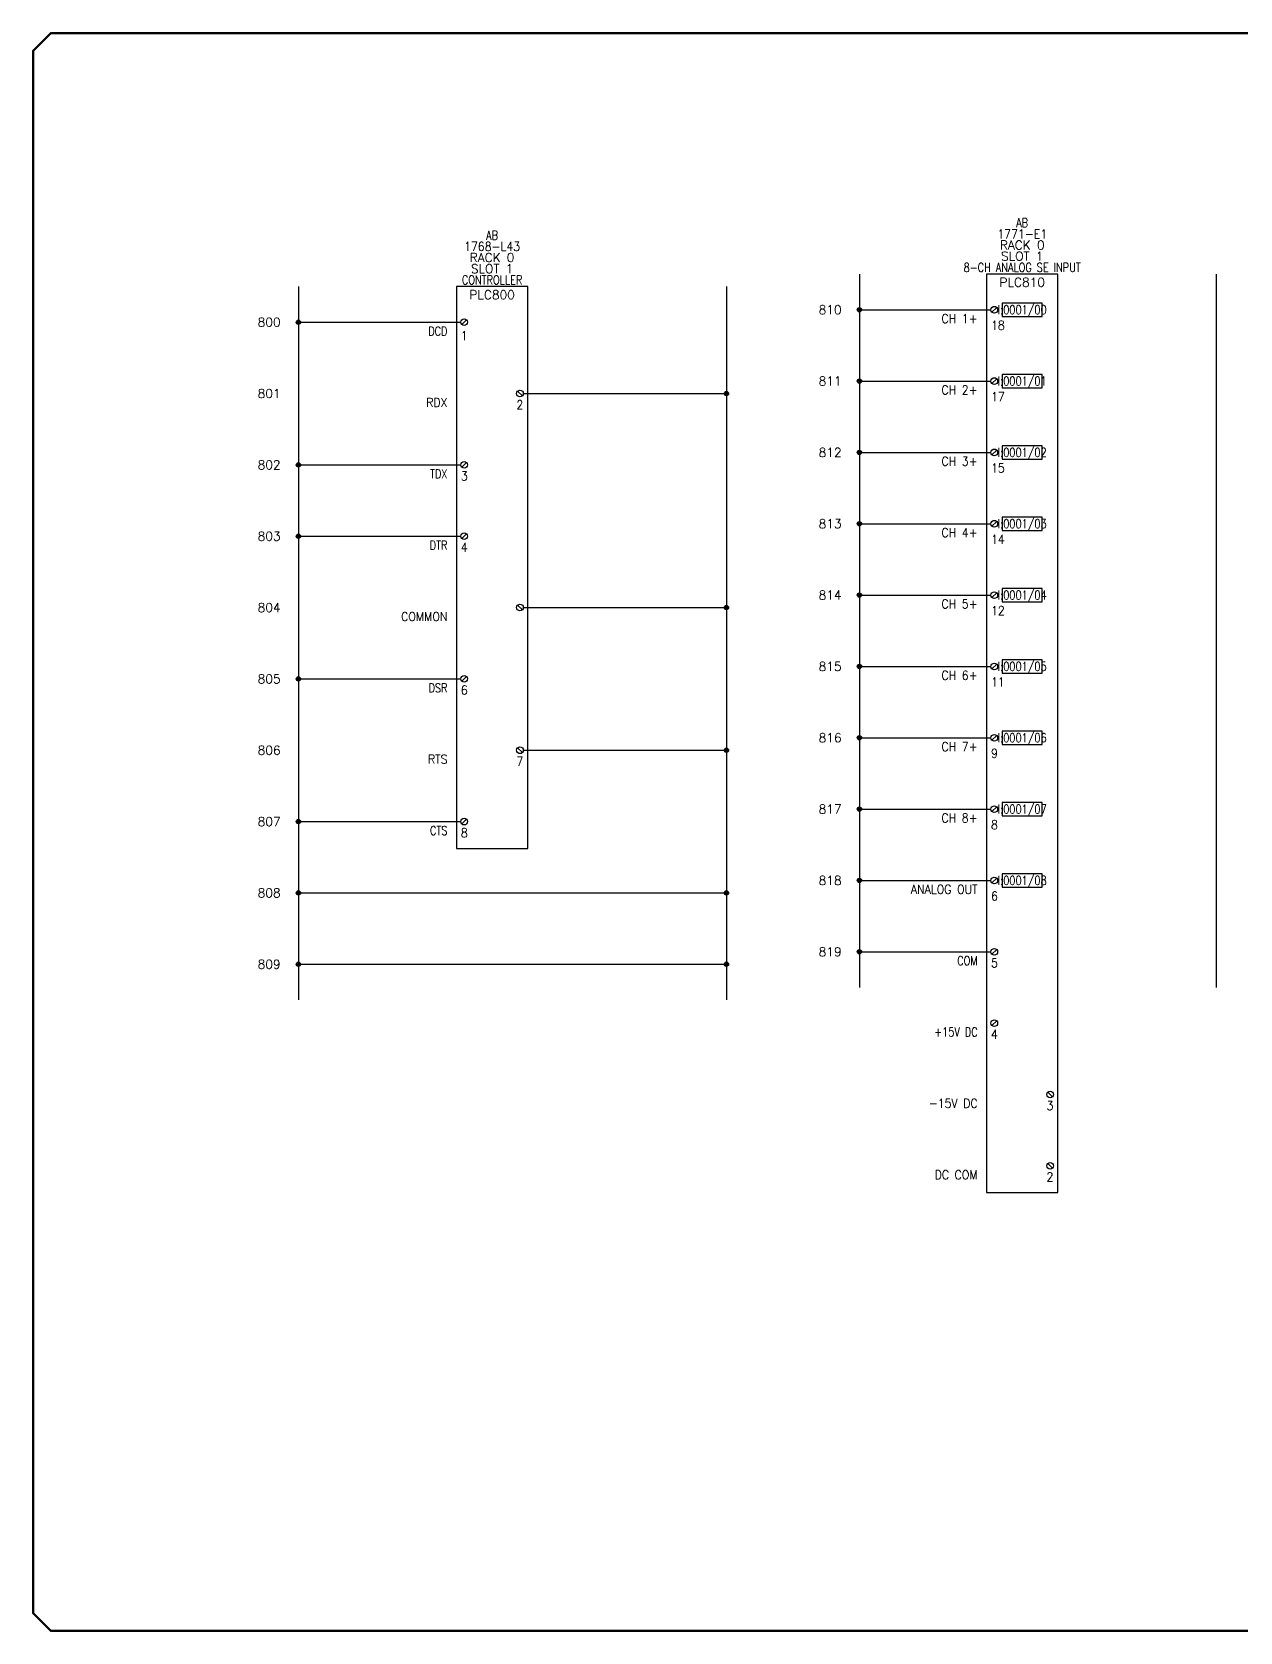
# Model space of a CAD drawing. Header units: inches. Extents: x 0 to 33.5, y -12.4 to 22.4.
# Drawn here: x 0.02 to 16.95, y 0.02 to 22.44 of the extents above; entities that cross this region are included whole.
import ezdxf
from ezdxf.enums import TextEntityAlignment as Align

# ---------------------------------------------------------------- set-up
doc = ezdxf.new("R2010")
doc.units = ezdxf.units.IN
doc.header["$MEASUREMENT"] = 0
for name, color, linetype in [('DESC', 150, 'Continuous'), ('LAYER_1', 160, 'Continuous'), ('MISC', 7, 'Continuous'), ('SYMS', 7, 'Continuous'), ('TAGS', 150, 'Continuous'), ('TERMS', 123, 'Continuous'), ('TITLE', 7, 'Continuous'), ('WIRES', 7, 'Continuous')]:
    doc.layers.add(name, color=color, linetype=linetype)
doc.styles.add('ITALIC', font='ITALIC')
doc.styles.add('SIMPLEX', font='SIMPLEX')
doc.styles.add('WD', font='romans.shx')

# ---------------------------------------------------------------- blocks, each defined once
blk = doc.blocks.new('AI9-BLK2')
at = {"layer": 'LAYER_1', "color": 7}
blk.add_circle((0, 0), 2.03, dxfattribs=at)
blk.add_open_spline([(1.73, 0), (1.73, -1.02), (0.99, -1.75), (-0.01, -1.75), (-0.99, -1.75), (-1.73, -1.02), (-1.73, 0), (-1.73, 1.01), (-0.99, 1.75), (-0.01, 1.75), (0.99, 1.75), (1.73, 1.01), (1.73, 0)], degree=3, knots=[0, 0, 0, 0, 1, 1, 1, 2, 2, 2, 3, 3, 3, 4, 4, 4, 4], dxfattribs=at)
blk = doc.blocks.new('AI9-BLK1')
at = {"layer": 'LAYER_1', "color": 7}
for points, knots in [([(0.67, -1.05), (0.67, -1.05), (0.18, -0.36), (0.18, -0.36), (0.09, -0.24), (0.03, -0.15), (-0.06, -0.08), (0.29, -0.04), (0.5, 0.15), (0.5, 0.46), (0.5, 0.77), (0.28, 1.05), (-0.15, 1.05), (-0.15, 1.05), (-0.84, 1.05), (-0.84, 1.05), (-0.84, 1.05), (-0.84, -1.05), (-0.84, -1.05), (-0.84, -1.05), (-0.54, -1.05), (-0.54, -1.05), (-0.54, -1.05), (-0.54, -0.11), (-0.54, -0.11), (-0.37, -0.11), (-0.31, -0.16), (-0.2, -0.31), (-0.2, -0.31), (0.3, -1.05), (0.3, -1.05), (0.3, -1.05), (0.67, -1.05), (0.67, -1.05)], [0, 0, 0, 0, 1, 1, 1, 2, 2, 2, 3, 3, 3, 4, 4, 4, 5, 5, 5, 6, 6, 6, 7, 7, 7, 8, 8, 8, 9, 9, 9, 10, 10, 10, 11, 11, 11, 11]), ([(0.17, 0.46), (0.17, 0.16), (-0.08, 0.13), (-0.32, 0.13), (-0.32, 0.13), (-0.54, 0.13), (-0.54, 0.13), (-0.54, 0.13), (-0.54, 0.79), (-0.54, 0.79), (-0.54, 0.79), (-0.22, 0.79), (-0.22, 0.79), (0.06, 0.79), (0.17, 0.66), (0.17, 0.46)], [0, 0, 0, 0, 1, 1, 1, 2, 2, 2, 3, 3, 3, 4, 4, 4, 5, 5, 5, 5])]:
    blk.add_open_spline(points, degree=3, knots=knots, dxfattribs=at)
blk = doc.blocks.new('LOGO')
for points, knots in [([(147.12, 4.68), (147.07, 5.37), (147.05, 6.12), (147.05, 6.92), (147.05, 6.92), (147.05, 41.08), (147.05, 41.08), (143.39, 41.25), (139.27, 41.02), (136.06, 40.68), (136.06, 40.68), (136.06, 36.96), (136.06, 36.96), (137.72, 36.84), (139.61, 36.61), (140.98, 36.38), (140.98, 36.38), (140.99, 36.38), (140.99, 36.38), (140.99, 36.38), (140.99, 26.2), (140.99, 26.2), (139.96, 27.06), (137.95, 28.38), (134.29, 28.38), (127.26, 28.38), (121.99, 22.6), (121.99, 13.79), (121.99, 4.52), (126.57, -0.69), (133.38, -0.69), (137.1, -0.69), (139.61, 1.09), (141.27, 3.09), (141.33, 2.12), (141.61, 0.63), (141.84, 0), (145.22, -0.17), (148.71, 0.06), (151.68, 0.4), (151.68, 0.4), (151.68, 4.12), (151.68, 4.12), (150.22, 4.23), (148.43, 4.45), (147.12, 4.68)], [0, 0, 0, 0, 1, 1, 1, 2, 2, 2, 3, 3, 3, 4, 4, 4, 5, 5, 5, 6, 6, 6, 7, 7, 7, 8, 8, 8, 9, 9, 9, 10, 10, 10, 11, 11, 11, 12, 12, 12, 13, 13, 13, 14, 14, 14, 15, 15, 15, 15]), ([(229.37, 4.57), (229.37, 4.57), (221.51, 15.23), (221.51, 15.23), (221.51, 15.23), (227.98, 23.01), (227.98, 23.01), (229.35, 23.12), (231.27, 23.34), (232.41, 23.63), (232.41, 23.63), (232.41, 27.69), (232.41, 27.69), (232.41, 27.69), (225.02, 27.69), (225.02, 27.69), (225.02, 27.69), (215.2, 15.61), (215.2, 15.61), (215.2, 15.61), (215.2, 41.19), (215.2, 41.19), (211.84, 41.34), (208.17, 41.17), (205.13, 40.88), (205.13, 40.88), (205.13, 36.94), (205.13, 36.94), (206.54, 36.82), (208.02, 36.64), (209.13, 36.45), (209.13, 36.45), (209.13, 4.51), (209.13, 4.51), (207.75, 4.41), (206.35, 4.21), (205.07, 3.95), (205.07, 3.95), (205.07, 0), (205.07, 0), (205.07, 0), (215.2, 0), (215.2, 0), (215.2, 0), (215.2, 14.46), (215.2, 14.46), (215.2, 14.46), (225.55, 0), (225.55, 0), (225.55, 0), (233.71, 0), (233.71, 0), (233.71, 0), (233.71, 3.82), (233.71, 3.82), (232.17, 4.17), (230.63, 4.4), (229.37, 4.57)], [0, 0, 0, 0, 1, 1, 1, 2, 2, 2, 3, 3, 3, 4, 4, 4, 5, 5, 5, 6, 6, 6, 7, 7, 7, 8, 8, 8, 9, 9, 9, 10, 10, 10, 11, 11, 11, 12, 12, 12, 13, 13, 13, 14, 14, 14, 15, 15, 15, 16, 16, 16, 17, 17, 17, 18, 18, 18, 19, 19, 19, 19]), ([(35.2, 4.35), (35.2, 4.35), (22.07, 38.1), (22.07, 38.1), (22.07, 38.1), (16.08, 38.1), (16.08, 38.1), (16.08, 38.1), (3.2, 4.35), (3.2, 4.35), (2.17, 4.23), (0.92, 4), (0, 3.72), (0, 3.72), (0, 0), (0, 0), (0, 0), (13.72, 0), (13.72, 0), (13.72, 0), (13.72, 3.72), (13.72, 3.72), (12.41, 4), (10.86, 4.29), (9.49, 4.4), (9.49, 4.4), (11.09, 8.81), (11.09, 8.81), (11.09, 8.81), (26.77, 8.81), (26.77, 8.81), (26.77, 8.81), (28.39, 4.35), (28.39, 4.35), (27.02, 4.23), (25.77, 4), (24.51, 3.72), (24.51, 3.72), (24.51, 0), (24.51, 0), (24.51, 0), (38.69, 0), (38.69, 0), (38.69, 0), (38.69, 3.72), (38.69, 3.72), (37.89, 3.95), (36, 4.35), (35.2, 4.35)], [0, 0, 0, 0, 1, 1, 1, 2, 2, 2, 3, 3, 3, 4, 4, 4, 5, 5, 5, 6, 6, 6, 7, 7, 7, 8, 8, 8, 9, 9, 9, 10, 10, 10, 11, 11, 11, 12, 12, 12, 13, 13, 13, 14, 14, 14, 15, 15, 15, 16, 16, 16, 16]), ([(12.84, 13.84), (12.84, 13.84), (16.64, 24.31), (16.64, 24.31), (17.79, 27.46), (18.19, 28.83), (18.82, 30.89), (18.82, 30.89), (18.93, 30.89), (18.93, 30.89), (19.56, 28.89), (19.96, 27.52), (21.1, 24.31), (21.1, 24.31), (24.91, 13.84), (24.91, 13.84), (24.91, 13.84), (12.84, 13.84), (12.84, 13.84)], [0, 0, 0, 0, 1, 1, 1, 2, 2, 2, 3, 3, 3, 4, 4, 4, 5, 5, 5, 6, 6, 6, 6]), ([(70.82, 23.06), (70.82, 23.06), (70.82, 27.69), (70.82, 27.69), (70.82, 27.69), (75.28, 27.69), (75.28, 27.69), (75.28, 27.69), (75.28, 34.33), (75.28, 34.33), (75.28, 34.33), (81.35, 36.24), (81.35, 36.24), (81.35, 36.24), (81.35, 27.69), (81.35, 27.69), (81.35, 27.69), (88.04, 27.69), (88.04, 27.69), (88.04, 27.69), (88.04, 23.06), (88.04, 23.06), (88.04, 23.06), (81.35, 23.06), (81.35, 23.06), (81.35, 23.06), (81.35, 8.35), (81.35, 8.35), (81.35, 5.61), (82.09, 4.35), (84.32, 4.35), (85.98, 4.35), (87.47, 5.15), (87.98, 5.49), (87.98, 5.49), (89.7, 0.92), (89.7, 0.92), (88.67, 0.34), (86.5, -0.69), (83.24, -0.69), (77.57, -0.69), (75.28, 2.4), (75.28, 7.38), (75.28, 7.38), (75.28, 23.06), (75.28, 23.06), (75.28, 23.06), (70.82, 23.06), (70.82, 23.06)], [0, 0, 0, 0, 1, 1, 1, 2, 2, 2, 3, 3, 3, 4, 4, 4, 5, 5, 5, 6, 6, 6, 7, 7, 7, 8, 8, 8, 9, 9, 9, 10, 10, 10, 11, 11, 11, 12, 12, 12, 13, 13, 13, 14, 14, 14, 15, 15, 15, 16, 16, 16, 16]), ([(59.65, -0.06), (59.48, 0.63), (59.2, 2.57), (59.14, 3.83), (57.76, 2), (54.9, -0.74), (50.21, -0.74), (44.21, -0.74), (41.98, 3.15), (41.98, 8.07), (41.98, 8.07), (41.98, 22.94), (41.98, 22.94), (40.6, 23.17), (38.77, 23.4), (37.34, 23.51), (37.34, 23.51), (37.34, 27.29), (37.34, 27.29), (40.32, 27.57), (44.38, 27.8), (48.04, 27.63), (48.04, 27.63), (48.04, 9.33), (48.04, 9.33), (48.04, 6.24), (49.13, 4.46), (52.27, 4.46), (55.76, 4.46), (58.39, 7.89), (58.97, 8.64), (58.97, 8.64), (58.97, 23), (58.97, 23), (57.76, 23.17), (56.05, 23.4), (54.62, 23.51), (54.62, 23.51), (54.62, 27.29), (54.62, 27.29), (57.59, 27.69), (61.54, 27.8), (65.03, 27.69), (65.03, 27.69), (65.03, 4.63), (65.03, 4.63), (66.35, 4.4), (68.12, 4.18), (69.61, 4.06), (69.61, 4.06), (69.61, 0.34), (69.61, 0.34), (66.69, 0), (62.97, -0.23), (59.65, -0.06)], [0, 0, 0, 0, 1, 1, 1, 2, 2, 2, 3, 3, 3, 4, 4, 4, 5, 5, 5, 6, 6, 6, 7, 7, 7, 8, 8, 8, 9, 9, 9, 10, 10, 10, 11, 11, 11, 12, 12, 12, 13, 13, 13, 14, 14, 14, 15, 15, 15, 16, 16, 16, 17, 17, 17, 18, 18, 18, 18]), ([(104.75, -0.69), (95.2, -0.69), (91.36, 6.98), (91.36, 13.79), (91.36, 20.6), (95.08, 28.38), (104.64, 28.38), (114.13, 28.38), (118.31, 20.77), (118.31, 13.96), (118.31, 7.21), (114.25, -0.69), (104.75, -0.69)], [0, 0, 0, 0, 1, 1, 1, 2, 2, 2, 3, 3, 3, 4, 4, 4, 4]), ([(104.52, 23.63), (99.6, 23.63), (97.77, 19.45), (97.77, 13.96), (97.77, 8.47), (99.89, 4.12), (104.81, 4.12), (109.78, 4.12), (111.84, 8.24), (111.84, 13.79), (111.84, 19.28), (109.5, 23.63), (104.52, 23.63)], [0, 0, 0, 0, 1, 1, 1, 2, 2, 2, 3, 3, 3, 4, 4, 4, 4]), ([(140.99, 7.61), (140.3, 6.69), (138.18, 4.35), (135.04, 4.35), (130.46, 4.35), (128.46, 8.12), (128.46, 13.84), (128.46, 19.62), (130.92, 23.46), (135.38, 23.46), (138.3, 23.46), (139.9, 22.31), (140.99, 21.34), (140.99, 21.34), (140.99, 7.61), (140.99, 7.61)], [0, 0, 0, 0, 1, 1, 1, 2, 2, 2, 3, 3, 3, 4, 4, 4, 5, 5, 5, 5]), ([(167.59, 4.06), (171.42, 4.06), (173.77, 5.49), (175.03, 6.24), (175.03, 6.24), (177.14, 2.06), (177.14, 2.06), (175.54, 1.09), (172.57, -0.69), (167.19, -0.69), (158.15, -0.69), (153.35, 5.49), (153.35, 14.02), (153.35, 22.48), (158.9, 28.38), (166.45, 28.38), (174.57, 28.38), (178.75, 22.48), (177.89, 12.93), (177.89, 12.93), (159.75, 12.93), (159.75, 12.93), (160.04, 7.89), (162.33, 4.06), (167.59, 4.06)], [0, 0, 0, 0, 1, 1, 1, 2, 2, 2, 3, 3, 3, 4, 4, 4, 5, 5, 5, 6, 6, 6, 7, 7, 7, 8, 8, 8, 8]), ([(172, 17.28), (171.88, 20.77), (170.39, 23.74), (166.33, 23.74), (162.61, 23.74), (160.55, 21.22), (159.92, 17.28), (159.92, 17.28), (172, 17.28), (172, 17.28)], [0, 0, 0, 0, 1, 1, 1, 2, 2, 2, 3, 3, 3, 3]), ([(193.34, 16.37), (190.23, 17.59), (187.77, 18.32), (187.77, 20.51), (187.77, 22.57), (189.85, 23.75), (192.61, 23.75), (194.13, 23.75), (195.63, 23.45), (196.75, 23.05), (196.92, 21.88), (197.07, 20.09), (197.32, 19.59), (197.32, 19.59), (201.33, 19.59), (201.33, 19.59), (201.33, 19.59), (201.33, 26.12), (201.33, 26.12), (200.23, 26.79), (197.13, 28.37), (192.35, 28.37), (186.46, 28.37), (182.17, 24.96), (182.17, 20.07), (182.17, 15.66), (184.93, 13.39), (189.13, 11.89), (193.39, 10.37), (196.74, 9.33), (196.74, 7.16), (196.74, 5.06), (194.96, 3.86), (191.41, 3.86), (189.95, 3.86), (188.14, 4.14), (187.03, 4.55), (186.85, 5.85), (186.59, 7.84), (186.3, 8.37), (186.3, 8.37), (182.29, 8.37), (182.29, 8.37), (182.29, 8.37), (182.29, 1.6), (182.29, 1.6), (182.29, 1.6), (182.29, 1.6), (182.29, 1.6), (184.06, 0.46), (187.46, -0.76), (191.78, -0.76), (198.3, -0.76), (202.45, 2.57), (202.45, 7.83), (202.45, 12.53), (197.83, 14.62), (193.34, 16.37)], [0, 0, 0, 0, 1, 1, 1, 2, 2, 2, 3, 3, 3, 4, 4, 4, 5, 5, 5, 6, 6, 6, 7, 7, 7, 8, 8, 8, 9, 9, 9, 10, 10, 10, 11, 11, 11, 12, 12, 12, 13, 13, 13, 14, 14, 14, 15, 15, 15, 16, 16, 16, 17, 17, 17, 18, 18, 18, 19, 19, 19, 19])]:
    blk.add_open_spline(points, degree=3, knots=knots)
for name, p in [('AI9-BLK2', (237.56, 25.66)), ('AI9-BLK1', (237.76, 25.67))]:
    blk.add_blockref(name, p)
blk = doc.blocks.new('NO_NUM_acade_title')
at = {"layer": 'TITLE'}
for p, q in [((30.594, 22.177), (30.594, 20.781)), ((30.969, 5.531), (33.469, 5.531)), ((31.25, 5.531), (31.25, 4.219)), ((31.75, 5.531), (31.75, 4.219)), ((33.188, 5.531), (33.188, 4.219)), ((30.969, 5.344), (33.469, 5.344)), ((30.969, 5.156), (33.469, 5.156)), ((30.969, 4.969), (33.469, 4.969)), ((30.969, 4.781), (33.469, 4.781)), ((30.969, 4.594), (33.469, 4.594)), ((30.969, 4.406), (33.469, 4.406)), ((30.969, 4.219), (33.469, 4.219)), ((30.594, 0.281), (30.594, 2.214)), ((30.969, 2.219), (33.469, 2.219)), ((32.219, 1.281), (32.219, 2.219)), ((30.969, 1.906), (33.469, 1.906)), ((30.969, 1.594), (33.469, 1.594)), ((30.969, 1.281), (33.469, 1.281)), ((30.969, 0.656), (33.469, 0.656))]:
    blk.add_line(p, q, dxfattribs=at)
at = {"layer": 'TITLE', "const_width": 0.0312}
blk.add_lwpolyline([(30.594, 0.281), (30.594, 22.177), (30.344, 22.427), (0.281, 22.427), (0.031, 22.177), (0.031, 0.281), (0.281, 0.031), (30.344, 0.031)], close=True, dxfattribs=at)
for points in [[(31.219, 22.427, 0.414214), (30.969, 22.177, 0.414214)], [(33.469, 22.177, 0.414214), (33.219, 22.427, 0.414214)], [(30.969, 21.052, 0.414214), (31.219, 20.802, 0.414214)], [(33.219, 20.802, 0.414214), (33.469, 21.052, 0.414214)], [(31.219, 20.615, 0.414214), (30.969, 20.365, 0.414214)], [(33.469, 20.365, 0.414214), (33.219, 20.615, 0.414214)], [(30.969, 12.219, 0.414214), (31.219, 11.969, 0.414214)], [(33.219, 11.969, 0.414214), (33.469, 12.219, 0.414214)], [(31.219, 11.781, 0.414214), (30.969, 11.531, 0.414214)], [(33.469, 11.531, 0.414214), (33.219, 11.781, 0.414214)], [(30.969, 6.135, 0.414214), (31.219, 5.885, 0.414214)], [(33.219, 5.885, 0.414214), (33.469, 6.135, 0.414214)], [(31.219, 5.698, 0.414214), (30.969, 5.448, 0.414214)], [(33.469, 5.448, 0.414214), (33.219, 5.698, 0.414214)], [(30.969, 0.281, 0.414214), (31.219, 0.031, 0.414214)], [(33.219, 0.031, 0.414214), (33.469, 0.281, 0.414214)]]:
    blk.add_lwpolyline(points, format="xyb", dxfattribs=at)
for points in [[(33.219, 22.427), (31.219, 22.427)], [(30.969, 22.177), (30.969, 21.052)], [(33.469, 22.177), (33.469, 21.052)], [(33.219, 20.802), (31.219, 20.802)], [(33.219, 20.615), (31.219, 20.615)], [(30.969, 20.365), (30.969, 12.219)], [(33.469, 20.365), (33.469, 12.219)], [(31.219, 11.969), (33.219, 11.969)], [(31.219, 11.781), (33.219, 11.781)], [(31.219, 5.885), (33.219, 5.885)], [(31.219, 5.698), (33.219, 5.698)], [(30.969, 5.448), (30.969, 0.281)], [(33.469, 5.448), (33.469, 0.281)], [(31.219, 0.031), (33.219, 0.031)]]:
    blk.add_lwpolyline(points, dxfattribs=at)
at = {"layer": 'TITLE', "color": 7, "const_width": 0.0312}
for points in [[(30.969, 11.531), (30.969, 6.135)], [(33.469, 11.531), (33.469, 6.135)]]:
    blk.add_lwpolyline(points, dxfattribs=at)
at = {"xscale": 0.02250000000000085, "yscale": 0.02250000000000085, "zscale": 0.02250000000000085, "rotation": 90}
blk.add_blockref('LOGO', (32.605, 6.167), dxfattribs=at)
at = {"layer": 'TITLE', "color": 1}
for s, height, style, p in [('NO.', 0.0625, 'SIMPLEX', (31.104, 4.307)), ('DATE', 0.0625, 'SIMPLEX', (31.5, 4.307)), ('REVISION', 0.0625, 'SIMPLEX', (32.396, 4.307)), ('BY', 0.0625, 'SIMPLEX', (33.313, 4.307)), ('OF', 0.1875, 'ITALIC', (32.208, 0.339))]:
    blk.add_text(s, height=height, dxfattribs=dict(at, style=style)).set_placement(p, align=Align.MIDDLE)
at = {"layer": 'TITLE', "color": 1, "style": 'SIMPLEX'}
for s, p in [('DWG TITLE', (31.021, 4.109)), ('ENGINEER', (31.021, 2.099)), ('CHECKED BY', (32.271, 2.099)), ('JOB NO', (31.021, 1.797)), ('DRAWN BY', (32.271, 1.797)), ('SCALE', (31.021, 1.505)), ('DATE', (32.271, 1.505)), ('DWG NO', (31.021, 1.172)), ('SHEET NO', (31.021, 0.557))]:
    blk.add_text(s, height=0.0625, dxfattribs=at).set_placement(p)
blk.add_text('CAD DWG FILE', height=0.0625, rotation=90, dxfattribs=at).set_placement((30.802, 1.13))
at = {"layer": 'TITLE', "color": 1, "style": 'ITALIC'}
for tag, height, p in [('TITLE#1', 0.125, (32.156, 3.406)), ('TITLE#2', 0.125, (32.156, 3.204)), ('TITLE#3', 0.125, (32.156, 3.001)), ('TITLE#4', 0.125, (32.156, 2.799)), ('DWG#', 0.2, (32.156, 0.826))]:
    blk.add_attdef(tag, text='', height=height, dxfattribs=at).set_placement(p, align=Align.CENTER)
at = {"layer": 'TITLE', "color": 1, "style": 'SIMPLEX'}
blk.add_attdef('CAD#', (30.826, 1.958), '', height=0.0938, rotation=90, dxfattribs=at)
at = {"layer": 'TITLE', "color": 1}
for tag, p, height, style in [('ENGINEER', (31.237, 1.958), 0.0938, 'ITALIC'), ('CHKDBY', (32.424, 1.958), 0.0938, 'ITALIC'), ('JOB#', (31.464, 1.644), 0.0938, 'SIMPLEX'), ('DRAWNBY', (32.494, 1.644), 0.0938, 'ITALIC'), ('SCALE', (31.353, 1.344), 0.0938, 'SIMPLEX'), ('DATE', (32.408, 1.344), 0.0938, 'SIMPLEX'), ('SHTS', (32.532, 0.25), 0.2, 'ITALIC')]:
    blk.add_attdef(tag, p, '', height=height, dxfattribs=dict(at, style=style))
at = {"layer": 'TITLE', "color": 1, "style": 'ITALIC'}
blk.add_attdef('SH#', text='', height=0.2, dxfattribs=at).set_placement((31.881, 0.25), align=Align.RIGHT)
at = {"layer": 'TITLE', "color": 7, "flags": 9}
blk.add_attdef('WD_TB', (31.219, 0.031), '', height=0.125, dxfattribs=at)
blk = doc.blocks.new('WD_MLRH')
at = {"style": 'WD'}
blk.add_attdef('RUNGFIRST', text='', height=0.125, dxfattribs=at).set_placement((-0.25, 0), align=Align.MIDDLE_RIGHT)
at = {"style": 'WD', "flags": 1}
for tag, p in [('RUNGHORV', (-0.25, -0.127)), ('RUNGDIST', (-0.25, -0.2)), ('RUNGCNT', (-0.25, -0.237)), ('RUNGINC', (-0.25, -0.163)), ('WIRE-START', (-0.25, -0.356)), ('WIRE-GSUF', (-0.25, -0.396)), ('PH3SPACE', (-0.25, -0.437)), ('WIREMODE', (-0.25, -0.281)), ('WIREFMT', (-0.25, -0.321))]:
    blk.add_attdef(tag, text='', height=0.025, dxfattribs=at).set_placement(p, align=Align.RIGHT)
blk = doc.blocks.new('WDDOT')
for radius in [0.03, 0.0187, 0.00929]:
    blk.add_circle((0, 0), radius)
blk = doc.blocks.new('PLCIO_15BF')
at = {"layer": 'SYMS'}
for p, q in [((0.5, 0.5), (-0.5, 0.5)), ((-0.5, 0.5), (-0.5, -7.375)), ((0.5, -7.375), (0.5, 0.5)), ((-0.357, 0.033), (-0.424, -0.033)), ((0.357, -0.967), (0.424, -1.033)), ((-0.357, -1.967), (-0.424, -2.033)), ((-0.357, -2.967), (-0.424, -3.033)), ((0.357, -3.967), (0.424, -4.033)), ((-0.357, -4.967), (-0.424, -5.033)), ((0.357, -5.967), (0.424, -6.033)), ((-0.357, -6.967), (-0.424, -7.033)), ((-0.5, -7.375), (0.5, -7.375))]:
    blk.add_line(p, q, dxfattribs=at)
for centre in [(-0.391, 0), (0.391, -1), (-0.391, -2), (-0.391, -3), (0.391, -4), (-0.391, -5), (0.391, -6), (-0.391, -7)]:
    blk.add_circle(centre, 0.0469, dxfattribs=at)
at = {"layer": 'SYMS', "style": 'WD'}
for tag, width, p in [('INST', 0.8, (0, 1.482)), ('LOC', 0.8, (0, 1.312)), ('MFG', 0.8, (0, 1.156)), ('CAT', 0.9, (0, 1)), ('DESC', 0.8, (0, 0.53))]:
    blk.add_attdef(tag, text='', height=0.125, dxfattribs=dict(at, width=width)).set_placement(p, align=Align.CENTER)
for tag, p in [('LINE1', (0, 0.844)), ('LINE2', (0, 0.688)), ('TAG', (0, 0.322))]:
    blk.add_attdef(tag, text='', height=0.125, dxfattribs=at).set_placement(p, align=Align.CENTER)
at = {"layer": 'SYMS', "linetype": 'Continuous', "style": 'WD', "flags": 9}
blk.add_attdef('ASSYCODE', text='', height=0.01, dxfattribs=at).set_placement((0.23, 1.071), align=Align.CENTER)
at = {"layer": 'SYMS', "style": 'WD', "flags": 1}
for tag, p in [('X4TERM01', (-0.438, 0)), ('X1TERM02', (0.438, -1)), ('X4TERM03', (-0.438, -2)), ('X4TERM04', (-0.438, -3)), ('X1TERM05', (0.438, -4)), ('X4TERM06', (-0.438, -5)), ('X1TERM07', (0.438, -6)), ('X4TERM08', (-0.438, -7))]:
    blk.add_attdef(tag, p, '', height=0.01, dxfattribs=at)
at = {"layer": 'SYMS', "style": 'WD'}
for tag, width, p in [('TERMDESC01', 0.8, (-0.625, -0.062)), ('TERMDESC02', 0.9, (-0.625, -1.062)), ('TERM02', 0.9, (0.438, -1.094)), ('TERMDESC03', 0.8, (-0.625, -2.062)), ('TERMDESC04', 0.8, (-0.625, -3.062)), ('TERMDESC05', 0.9, (-0.625, -4.062)), ('TERM05', 0.9, (0.438, -4.094)), ('TERMDESC06', 0.8, (-0.625, -5.062)), ('TERMDESC07', 0.9, (-0.625, -6.062)), ('TERM07', 0.9, (0.438, -6.094)), ('TERMDESC08', 0.8, (-0.625, -7.062))]:
    blk.add_attdef(tag, text='', height=0.125, dxfattribs=dict(at, width=width)).set_placement(p, align=Align.TOP_RIGHT)
at = {"layer": 'SYMS', "style": 'WD', "width": 0.9}
for tag, p in [('TERM01', (-0.438, -0.125)), ('TERM03', (-0.438, -2.094)), ('TERM04', (-0.438, -3.094)), ('TERM06', (-0.438, -5.094)), ('TERM08', (-0.438, -7.094))]:
    blk.add_attdef(tag, text='', height=0.125, dxfattribs=at).set_placement(p, align=Align.TOP_LEFT)
blk = doc.blocks.new('PLCIO_17AC')
at = {"layer": 'SYMS'}
for p, q in [((0.5, 0.5), (-0.5, 0.5)), ((-0.5, 0.5), (-0.5, -12.375)), ((0.5, -12.375), (0.5, 0.5)), ((-0.357, 0.033), (-0.424, -0.033)), ((0.281, 0.094), (-0.281, 0.094)), ((-0.281, 0.094), (-0.281, -0.094)), ((0.281, -0.094), (0.281, 0.094)), ((-0.281, -0.094), (0.281, -0.094)), ((-0.357, -0.967), (-0.424, -1.033)), ((0.281, -0.906), (-0.281, -0.906)), ((-0.281, -0.906), (-0.281, -1.094)), ((-0.281, -1.094), (0.281, -1.094)), ((0.281, -1.094), (0.281, -0.906)), ((-0.357, -1.967), (-0.424, -2.033)), ((0.281, -1.906), (-0.281, -1.906)), ((-0.281, -1.906), (-0.281, -2.094)), ((0.281, -2.094), (0.281, -1.906)), ((-0.281, -2.094), (0.281, -2.094)), ((0.281, -2.906), (-0.281, -2.906)), ((-0.281, -2.906), (-0.281, -3.094)), ((0.281, -3.094), (0.281, -2.906)), ((-0.357, -2.967), (-0.424, -3.033)), ((-0.281, -3.094), (0.281, -3.094)), ((-0.357, -3.967), (-0.424, -4.033)), ((0.281, -3.906), (-0.281, -3.906)), ((-0.281, -3.906), (-0.281, -4.094)), ((0.281, -4.094), (0.281, -3.906)), ((-0.281, -4.094), (0.281, -4.094)), ((0.281, -4.906), (-0.281, -4.906)), ((-0.281, -4.906), (-0.281, -5.094)), ((0.281, -5.094), (0.281, -4.906)), ((-0.357, -4.967), (-0.424, -5.033)), ((-0.281, -5.094), (0.281, -5.094)), ((-0.357, -5.967), (-0.424, -6.033)), ((0.281, -5.906), (-0.281, -5.906)), ((-0.281, -5.906), (-0.281, -6.094)), ((0.281, -6.094), (0.281, -5.906)), ((-0.281, -6.094), (0.281, -6.094)), ((0.281, -6.906), (-0.281, -6.906)), ((-0.281, -6.906), (-0.281, -7.094)), ((0.281, -7.094), (0.281, -6.906)), ((-0.357, -6.967), (-0.424, -7.033)), ((-0.281, -7.094), (0.281, -7.094)), ((-0.357, -7.967), (-0.424, -8.033)), ((0.281, -7.906), (-0.281, -7.906)), ((-0.281, -7.906), (-0.281, -8.094)), ((0.281, -8.094), (0.281, -7.906)), ((-0.281, -8.094), (0.281, -8.094)), ((-0.357, -8.967), (-0.424, -9.033)), ((-0.357, -9.967), (-0.424, -10.033)), ((0.357, -10.967), (0.424, -11.033)), ((0.357, -11.967), (0.424, -12.033)), ((-0.5, -12.375), (0.5, -12.375))]:
    blk.add_line(p, q, dxfattribs=at)
for centre in [(-0.391, 0), (-0.391, -1), (-0.391, -2), (-0.391, -3), (-0.391, -4), (-0.391, -5), (-0.391, -6), (-0.391, -7), (-0.391, -8), (-0.391, -9), (-0.391, -10), (0.391, -11), (0.391, -12)]:
    blk.add_circle(centre, 0.0469, dxfattribs=at)
at = {"layer": 'SYMS', "style": 'WD'}
for tag, width, p in [('INST', 0.8, (0, 1.482)), ('LOC', 0.8, (0, 1.312)), ('MFG', 0.8, (0, 1.156)), ('CAT', 0.9, (0, 1)), ('DESC', 0.8, (0, 0.53))]:
    blk.add_attdef(tag, text='', height=0.125, dxfattribs=dict(at, width=width)).set_placement(p, align=Align.CENTER)
for tag, p in [('LINE1', (0, 0.844)), ('LINE2', (0, 0.688)), ('TAG', (0, 0.322))]:
    blk.add_attdef(tag, text='', height=0.125, dxfattribs=at).set_placement(p, align=Align.CENTER)
at = {"layer": 'SYMS', "linetype": 'Continuous', "style": 'WD', "flags": 9}
blk.add_attdef('ASSYCODE', text='', height=0.01, dxfattribs=at).set_placement((0.23, 1.103), align=Align.CENTER)
at = {"layer": 'SYMS', "style": 'WD', "flags": 1}
for tag, p in [('X4TERM01', (-0.438, 0)), ('X4TERM02', (-0.438, -1)), ('X4TERM03', (-0.438, -2)), ('X4TERM04', (-0.438, -3)), ('X4TERM05', (-0.438, -4)), ('X4TERM06', (-0.438, -5)), ('X4TERM07', (-0.438, -6)), ('X4TERM08', (-0.438, -7)), ('X4TERM09', (-0.438, -8)), ('X4TERM10', (-0.438, -9)), ('X4TERM11', (-0.438, -10)), ('X1TERM12', (0.438, -11)), ('X1TERM13', (0.438, -12))]:
    blk.add_attdef(tag, p, '', height=0.01, dxfattribs=at)
at = {"layer": 'SYMS', "style": 'WD', "width": 0.8}
for tag, p in [('TAGA01', (0, 0)), ('TAGA02', (0, -1)), ('TAGA03', (0, -2)), ('TAGA04', (0, -3)), ('TAGA05', (0, -4)), ('TAGA06', (0, -5)), ('TAGA07', (0, -6)), ('TAGA08', (0, -7)), ('TAGA09', (0, -8))]:
    blk.add_attdef(tag, text='', height=0.125, dxfattribs=at).set_placement(p, align=Align.MIDDLE_CENTER)
at = {"layer": 'SYMS', "style": 'WD', "width": 0.9}
for tag, p in [('DESCA01', (1.25, 0.031)), ('DESCB01', (1.25, -0.125)), ('DESCC01', (1.25, -0.281)), ('DESCD01', (1.25, -0.438)), ('DESCE01', (1.25, -0.594)), ('DESCA02', (1.25, -0.969)), ('DESCB02', (1.25, -1.125)), ('DESCC02', (1.25, -1.281)), ('DESCD02', (1.25, -1.438)), ('DESCE02', (1.25, -1.594)), ('DESCA03', (1.25, -1.969)), ('DESCB03', (1.25, -2.125)), ('DESCC03', (1.25, -2.281)), ('DESCD03', (1.25, -2.438)), ('DESCE03', (1.25, -2.594)), ('DESCA04', (1.25, -2.969)), ('DESCB04', (1.25, -3.125)), ('DESCC04', (1.25, -3.281)), ('DESCD04', (1.25, -3.438)), ('DESCE04', (1.25, -3.594)), ('DESCA05', (1.25, -3.969)), ('DESCB05', (1.25, -4.125)), ('DESCC05', (1.25, -4.281)), ('DESCD05', (1.25, -4.438)), ('DESCE05', (1.25, -4.594)), ('DESCA06', (1.25, -4.969)), ('DESCB06', (1.25, -5.125)), ('DESCC06', (1.25, -5.281)), ('DESCD06', (1.25, -5.438)), ('DESCE06', (1.25, -5.594)), ('DESCA07', (1.25, -5.969)), ('DESCB07', (1.25, -6.125)), ('DESCC07', (1.25, -6.281)), ('DESCD07', (1.25, -6.438)), ('DESCE07', (1.25, -6.594)), ('DESCA08', (1.25, -6.969)), ('DESCB08', (1.25, -7.125)), ('DESCC08', (1.25, -7.281)), ('DESCD08', (1.25, -7.438)), ('DESCE08', (1.25, -7.594)), ('DESCA09', (1.25, -7.969)), ('DESCB09', (1.25, -8.125)), ('DESCC09', (1.25, -8.281)), ('DESCD09', (1.25, -8.438)), ('DESCE09', (1.25, -8.594))]:
    blk.add_attdef(tag, p, '', height=0.125, dxfattribs=at)
at = {"layer": 'SYMS', "style": 'WD'}
for tag, width, p in [('TERMDESC01', 0.9, (-0.625, -0.062)), ('TERMDESC02', 0.9, (-0.625, -1.062)), ('TERMDESC03', 0.9, (-0.625, -2.062)), ('TERMDESC04', 0.9, (-0.625, -3.062)), ('TERMDESC05', 0.9, (-0.625, -4.062)), ('TERMDESC06', 0.9, (-0.625, -5.062)), ('TERMDESC07', 0.9, (-0.625, -6.062)), ('TERMDESC08', 0.9, (-0.625, -7.062)), ('TERMDESC09', 0.9, (-0.625, -8.062)), ('TERMDESC10', 0.8, (-0.625, -9.062)), ('TERMDESC11', 0.8, (-0.625, -10.062)), ('TERMDESC12', 0.9, (-0.625, -11.062)), ('TERM12', 0.9, (0.438, -11.094)), ('TERMDESC13', 0.9, (-0.625, -12.062)), ('TERM13', 0.9, (0.438, -12.094))]:
    blk.add_attdef(tag, text='', height=0.125, dxfattribs=dict(at, width=width)).set_placement(p, align=Align.TOP_RIGHT)
at = {"layer": 'SYMS', "style": 'WD', "width": 0.9}
for tag, p in [('TERM01', (-0.438, -0.156)), ('TERM02', (-0.438, -1.156)), ('TERM03', (-0.438, -2.156)), ('TERM04', (-0.438, -3.156)), ('TERM05', (-0.438, -4.156)), ('TERM06', (-0.438, -5.156)), ('TERM07', (-0.438, -6.156)), ('TERM08', (-0.438, -7.156)), ('TERM09', (-0.438, -8.156)), ('TERM10', (-0.438, -9.094)), ('TERM11', (-0.438, -10.094))]:
    blk.add_attdef(tag, text='', height=0.125, dxfattribs=at).set_placement(p, align=Align.TOP_LEFT)

msp = doc.modelspace()

# ---------------------------------------------------------------- linework, layer by layer
at = {"layer": 'WIRES'}
for p, q in [((3.75, 18.875), (3.75, 8.875)), ((9.75, 18.875), (9.75, 8.875)), ((11.614, 19.05), (11.614, 9.05)), ((16.614, 19.05), (16.614, 9.05)), ((11.614, 18.55), (13.458, 18.55)), ((3.75, 18.375), (6.027, 18.375)), ((11.614, 17.55), (13.458, 17.55)), ((6.902, 17.375), (9.75, 17.375)), ((3.75, 16.375), (6.027, 16.375)), ((11.614, 16.55), (13.458, 16.55)), ((11.614, 15.55), (13.458, 15.55)), ((3.75, 15.375), (6.027, 15.375)), ((6.902, 14.375), (9.75, 14.375)), ((11.614, 14.55), (13.458, 14.55)), ((11.614, 13.55), (13.458, 13.55)), ((3.75, 13.375), (6.027, 13.375)), ((6.902, 12.375), (9.75, 12.375)), ((11.614, 12.55), (13.458, 12.55)), ((11.614, 11.55), (13.458, 11.55)), ((3.75, 11.375), (6.027, 11.375)), ((11.614, 10.55), (13.458, 10.55)), ((3.75, 10.375), (9.75, 10.375)), ((11.614, 9.55), (13.458, 9.55)), ((3.75, 9.375), (9.75, 9.375))]:
    msp.add_line(p, q, dxfattribs=at)

# ---------------------------------------------------------------- block references
ref = msp.add_blockref('NO_NUM_acade_title', (0, 0))
ref.add_attrib('SHTS', '10', (32.532, 0.25), dxfattribs={"layer": 'TITLE', "color": 1, "height": 0.2, "style": 'ITALIC'})
ref.add_attrib('CAD#', 'C:\\USERS\\SHAUN_000\\DOCUMENTS\\ACADE 2019\\AEDATA\\PROJ\\DEMO\\DEMO10.DWG', (30.826, 1.958), dxfattribs={"layer": 'TITLE', "color": 1, "height": 0.09375, "rotation": 90, "style": 'SIMPLEX'})
for p, values in [((3.75, 18.375), {'RUNGFIRST': '800'}), ((11.614, 18.55), {'RUNGFIRST': '810'})]:
    msp.add_blockref('WD_MLRH', p).add_auto_attribs(values)
at = {"layer": 'SYMS'}
ref = msp.add_blockref('PLCIO_17AC', (13.896, 18.55), dxfattribs=at)
ref.add_attrib('TERM01', '18', dxfattribs={"layer": 'TERMS', "height": 0.125, "style": 'WD', "width": 0.9}).set_placement((13.458, 18.394), align=Align.TOP_LEFT)
ref.add_attrib('TAGA01', 'I:0001/00', dxfattribs={"layer": 'TAGS', "height": 0.125, "style": 'WD', "width": 0.8}).set_placement((13.896, 18.55), align=Align.MIDDLE_CENTER)
ref.add_attrib('TERMDESC01', 'CH 1+', dxfattribs={"layer": 'TERMS', "height": 0.125, "style": 'WD', "width": 0.9}).set_placement((13.271, 18.488), align=Align.TOP_RIGHT)
ref.add_attrib('MFG', 'AB', dxfattribs={"layer": 'MISC', "height": 0.125, "style": 'WD', "width": 0.8}).set_placement((13.896, 19.707), align=Align.CENTER)
ref.add_attrib('CAT', '1771-E1', dxfattribs={"layer": 'MISC', "height": 0.125, "style": 'WD', "width": 0.9}).set_placement((13.896, 19.55), align=Align.CENTER)
ref.add_attrib('DESC', '8-CH ANALOG SE INPUT', dxfattribs={"layer": 'DESC', "height": 0.125, "style": 'WD', "width": 0.8}).set_placement((13.896, 19.08), align=Align.CENTER)
ref.add_attrib('LINE2', 'SLOT 1', dxfattribs={"layer": 'MISC', "height": 0.125, "style": 'WD'}).set_placement((13.896, 19.238), align=Align.CENTER)
ref.add_attrib('LINE1', 'RACK 0', dxfattribs={"layer": 'MISC', "height": 0.125, "style": 'WD'}).set_placement((13.896, 19.394), align=Align.CENTER)
ref.add_attrib('TAG', 'PLC810', dxfattribs={"layer": 'TAGS', "height": 0.125, "style": 'WD'}).set_placement((13.896, 18.872), align=Align.CENTER)
ref.add_attrib('TERM02', '17', dxfattribs={"layer": 'TERMS', "height": 0.125, "style": 'WD', "width": 0.9}).set_placement((13.458, 17.394), align=Align.TOP_LEFT)
ref.add_attrib('TAGA02', 'I:0001/01', dxfattribs={"layer": 'TAGS', "height": 0.125, "style": 'WD', "width": 0.8}).set_placement((13.896, 17.55), align=Align.MIDDLE_CENTER)
ref.add_attrib('TERMDESC02', 'CH 2+', dxfattribs={"layer": 'TERMS', "height": 0.125, "style": 'WD', "width": 0.9}).set_placement((13.271, 17.488), align=Align.TOP_RIGHT)
ref.add_attrib('TERM03', '15', dxfattribs={"layer": 'TERMS', "height": 0.125, "style": 'WD', "width": 0.9}).set_placement((13.458, 16.394), align=Align.TOP_LEFT)
ref.add_attrib('TAGA03', 'I:0001/02', dxfattribs={"layer": 'TAGS', "height": 0.125, "style": 'WD', "width": 0.8}).set_placement((13.896, 16.55), align=Align.MIDDLE_CENTER)
ref.add_attrib('TERMDESC03', 'CH 3+', dxfattribs={"layer": 'TERMS', "height": 0.125, "style": 'WD', "width": 0.9}).set_placement((13.271, 16.488), align=Align.TOP_RIGHT)
ref.add_attrib('TERM04', '14', dxfattribs={"layer": 'TERMS', "height": 0.125, "style": 'WD', "width": 0.9}).set_placement((13.458, 15.394), align=Align.TOP_LEFT)
ref.add_attrib('TAGA04', 'I:0001/03', dxfattribs={"layer": 'TAGS', "height": 0.125, "style": 'WD', "width": 0.8}).set_placement((13.896, 15.55), align=Align.MIDDLE_CENTER)
ref.add_attrib('TERMDESC04', 'CH 4+', dxfattribs={"layer": 'TERMS', "height": 0.125, "style": 'WD', "width": 0.9}).set_placement((13.271, 15.488), align=Align.TOP_RIGHT)
ref.add_attrib('TERM05', '12', dxfattribs={"layer": 'TERMS', "height": 0.125, "style": 'WD', "width": 0.9}).set_placement((13.458, 14.394), align=Align.TOP_LEFT)
ref.add_attrib('TAGA05', 'I:0001/04', dxfattribs={"layer": 'TAGS', "height": 0.125, "style": 'WD', "width": 0.8}).set_placement((13.896, 14.55), align=Align.MIDDLE_CENTER)
ref.add_attrib('TERMDESC05', 'CH 5+', dxfattribs={"layer": 'TERMS', "height": 0.125, "style": 'WD', "width": 0.9}).set_placement((13.271, 14.488), align=Align.TOP_RIGHT)
ref.add_attrib('TERM06', '11', dxfattribs={"layer": 'TERMS', "height": 0.125, "style": 'WD', "width": 0.9}).set_placement((13.458, 13.394), align=Align.TOP_LEFT)
ref.add_attrib('TAGA06', 'I:0001/05', dxfattribs={"layer": 'TAGS', "height": 0.125, "style": 'WD', "width": 0.8}).set_placement((13.896, 13.55), align=Align.MIDDLE_CENTER)
ref.add_attrib('TERMDESC06', 'CH 6+', dxfattribs={"layer": 'TERMS', "height": 0.125, "style": 'WD', "width": 0.9}).set_placement((13.271, 13.488), align=Align.TOP_RIGHT)
ref.add_attrib('TERM07', '9', dxfattribs={"layer": 'TERMS', "height": 0.125, "style": 'WD', "width": 0.9}).set_placement((13.458, 12.394), align=Align.TOP_LEFT)
ref.add_attrib('TAGA07', 'I:0001/06', dxfattribs={"layer": 'TAGS', "height": 0.125, "style": 'WD', "width": 0.8}).set_placement((13.896, 12.55), align=Align.MIDDLE_CENTER)
ref.add_attrib('TERMDESC07', 'CH 7+', dxfattribs={"layer": 'TERMS', "height": 0.125, "style": 'WD', "width": 0.9}).set_placement((13.271, 12.488), align=Align.TOP_RIGHT)
ref.add_attrib('TERM08', '8', dxfattribs={"layer": 'TERMS', "height": 0.125, "style": 'WD', "width": 0.9}).set_placement((13.458, 11.394), align=Align.TOP_LEFT)
ref.add_attrib('TAGA08', 'I:0001/07', dxfattribs={"layer": 'TAGS', "height": 0.125, "style": 'WD', "width": 0.8}).set_placement((13.896, 11.55), align=Align.MIDDLE_CENTER)
ref.add_attrib('TERMDESC08', 'CH 8+', dxfattribs={"layer": 'TERMS', "height": 0.125, "style": 'WD', "width": 0.9}).set_placement((13.271, 11.488), align=Align.TOP_RIGHT)
ref.add_attrib('TERM09', '6', dxfattribs={"layer": 'TERMS', "height": 0.125, "style": 'WD', "width": 0.9}).set_placement((13.458, 10.394), align=Align.TOP_LEFT)
ref.add_attrib('TAGA09', 'I:0001/08', dxfattribs={"layer": 'TAGS', "height": 0.125, "style": 'WD', "width": 0.8}).set_placement((13.896, 10.55), align=Align.MIDDLE_CENTER)
ref.add_attrib('TERMDESC09', 'ANALOG OUT', dxfattribs={"layer": 'TERMS', "height": 0.125, "style": 'WD', "width": 0.9}).set_placement((13.271, 10.488), align=Align.TOP_RIGHT)
ref.add_attrib('TERM10', '5', dxfattribs={"layer": 'TERMS', "height": 0.125, "style": 'WD', "width": 0.9}).set_placement((13.458, 9.457), align=Align.TOP_LEFT)
ref.add_attrib('TERMDESC10', 'COM', dxfattribs={"layer": 'TERMS', "height": 0.125, "style": 'WD', "width": 0.8}).set_placement((13.271, 9.488), align=Align.TOP_RIGHT)
ref.add_attrib('TERM11', '4', dxfattribs={"layer": 'TERMS', "height": 0.125, "style": 'WD', "width": 0.9}).set_placement((13.458, 8.457), align=Align.TOP_LEFT)
ref.add_attrib('TERMDESC11', '+15V DC', dxfattribs={"layer": 'TERMS', "height": 0.125, "style": 'WD', "width": 0.8}).set_placement((13.271, 8.488), align=Align.TOP_RIGHT)
ref.add_attrib('TERM12', '3', dxfattribs={"layer": 'TERMS', "height": 0.125, "style": 'WD', "width": 0.9}).set_placement((14.333, 7.457), align=Align.TOP_RIGHT)
ref.add_attrib('TERMDESC12', '-15V DC', dxfattribs={"layer": 'TERMS', "height": 0.125, "style": 'WD', "width": 0.9}).set_placement((13.271, 7.488), align=Align.TOP_RIGHT)
ref.add_attrib('TERM13', '2', dxfattribs={"layer": 'TERMS', "height": 0.125, "style": 'WD', "width": 0.9}).set_placement((14.333, 6.457), align=Align.TOP_RIGHT)
ref.add_attrib('TERMDESC13', 'DC COM', dxfattribs={"layer": 'TERMS', "height": 0.125, "style": 'WD', "width": 0.9}).set_placement((13.271, 6.488), align=Align.TOP_RIGHT)
ref = msp.add_blockref('PLCIO_15BF', (6.465, 18.375), dxfattribs=at)
ref.add_attrib('TERM01', '1', dxfattribs={"layer": 'TERMS', "height": 0.125, "style": 'WD', "width": 0.9}).set_placement((6.027, 18.25), align=Align.TOP_LEFT)
ref.add_attrib('MFG', 'AB', dxfattribs={"layer": 'MISC', "height": 0.125, "style": 'WD', "width": 0.8}).set_placement((6.465, 19.531), align=Align.CENTER)
ref.add_attrib('LINE2', 'SLOT 1', dxfattribs={"layer": 'MISC', "height": 0.125, "style": 'WD'}).set_placement((6.465, 19.062), align=Align.CENTER)
ref.add_attrib('DESC', 'CONTROLLER', dxfattribs={"layer": 'DESC', "height": 0.125, "style": 'WD', "width": 0.8}).set_placement((6.465, 18.905), align=Align.CENTER)
ref.add_attrib('LINE1', 'RACK 0', dxfattribs={"layer": 'MISC', "height": 0.125, "style": 'WD'}).set_placement((6.465, 19.219), align=Align.CENTER)
ref.add_attrib('TAG', 'PLC800', dxfattribs={"layer": 'TAGS', "height": 0.125, "style": 'WD'}).set_placement((6.465, 18.697), align=Align.CENTER)
ref.add_attrib('CAT', '1768-L43', dxfattribs={"layer": 'MISC', "height": 0.125, "style": 'WD', "width": 0.9}).set_placement((6.465, 19.375), align=Align.CENTER)
ref.add_attrib('TERMDESC01', 'DCD', dxfattribs={"layer": 'TERMS', "height": 0.125, "style": 'WD', "width": 0.8}).set_placement((5.84, 18.312), align=Align.TOP_RIGHT)
ref.add_attrib('TERM02', '2', dxfattribs={"layer": 'TERMS', "height": 0.125, "style": 'WD', "width": 0.9}).set_placement((6.902, 17.281), align=Align.TOP_RIGHT)
ref.add_attrib('TERMDESC02', 'RDX', dxfattribs={"layer": 'TERMS', "height": 0.125, "style": 'WD', "width": 0.9}).set_placement((5.84, 17.312), align=Align.TOP_RIGHT)
ref.add_attrib('TERM03', '3', dxfattribs={"layer": 'TERMS', "height": 0.125, "style": 'WD', "width": 0.9}).set_placement((6.027, 16.281), align=Align.TOP_LEFT)
ref.add_attrib('TERMDESC03', 'TDX', dxfattribs={"layer": 'TERMS', "height": 0.125, "style": 'WD', "width": 0.8}).set_placement((5.84, 16.312), align=Align.TOP_RIGHT)
ref.add_attrib('TERM04', '4', dxfattribs={"layer": 'TERMS', "height": 0.125, "style": 'WD', "width": 0.9}).set_placement((6.027, 15.281), align=Align.TOP_LEFT)
ref.add_attrib('TERMDESC04', 'DTR', dxfattribs={"layer": 'TERMS', "height": 0.125, "style": 'WD', "width": 0.8}).set_placement((5.84, 15.312), align=Align.TOP_RIGHT)
ref.add_attrib('TERMDESC05', 'COMMON', dxfattribs={"layer": 'TERMS', "height": 0.125, "style": 'WD', "width": 0.9}).set_placement((5.84, 14.312), align=Align.TOP_RIGHT)
ref.add_attrib('TERM06', '6', dxfattribs={"layer": 'TERMS', "height": 0.125, "style": 'WD', "width": 0.9}).set_placement((6.027, 13.281), align=Align.TOP_LEFT)
ref.add_attrib('TERMDESC06', 'DSR', dxfattribs={"layer": 'TERMS', "height": 0.125, "style": 'WD', "width": 0.8}).set_placement((5.84, 13.312), align=Align.TOP_RIGHT)
ref.add_attrib('TERM07', '7', dxfattribs={"layer": 'TERMS', "height": 0.125, "style": 'WD', "width": 0.9}).set_placement((6.902, 12.281), align=Align.TOP_RIGHT)
ref.add_attrib('TERMDESC07', 'RTS', dxfattribs={"layer": 'TERMS', "height": 0.125, "style": 'WD', "width": 0.9}).set_placement((5.84, 12.312), align=Align.TOP_RIGHT)
ref.add_attrib('TERM08', '8', dxfattribs={"layer": 'TERMS', "height": 0.125, "style": 'WD', "width": 0.9}).set_placement((6.027, 11.281), align=Align.TOP_LEFT)
ref.add_attrib('TERMDESC08', 'CTS', dxfattribs={"layer": 'TERMS', "height": 0.125, "style": 'WD', "width": 0.8}).set_placement((5.84, 11.312), align=Align.TOP_RIGHT)
for p in [(3.75, 18.375), (11.614, 18.55), (11.614, 17.55), (9.75, 17.375), (3.75, 16.375), (11.614, 16.55), (11.614, 15.55), (3.75, 15.375), (11.614, 14.55), (9.75, 14.375), (11.614, 13.55), (3.75, 13.375), (11.614, 12.55), (9.75, 12.375), (11.614, 11.55), (3.75, 11.375), (11.614, 10.55), (3.75, 10.375), (9.75, 10.375), (11.614, 9.55), (3.75, 9.375), (9.75, 9.375)]:
    msp.add_blockref('WDDOT', p, dxfattribs=at)

# ---------------------------------------------------------------- texts
at = {"style": 'WD'}
for s, p in [('811', (11.364, 17.55)), ('801', (3.5, 17.375)), ('812', (11.364, 16.55)), ('802', (3.5, 16.375)), ('813', (11.364, 15.55)), ('803', (3.5, 15.375)), ('814', (11.364, 14.55)), ('804', (3.5, 14.375)), ('815', (11.364, 13.55)), ('805', (3.5, 13.375)), ('816', (11.364, 12.55)), ('806', (3.5, 12.375)), ('817', (11.364, 11.55)), ('807', (3.5, 11.375)), ('818', (11.364, 10.55)), ('808', (3.5, 10.375)), ('809', (3.5, 9.375)), ('819', (11.364, 9.55))]:
    msp.add_text(s, height=0.125, dxfattribs=at).set_placement(p, align=Align.MIDDLE_RIGHT)

doc.saveas('drawing.dxf')
